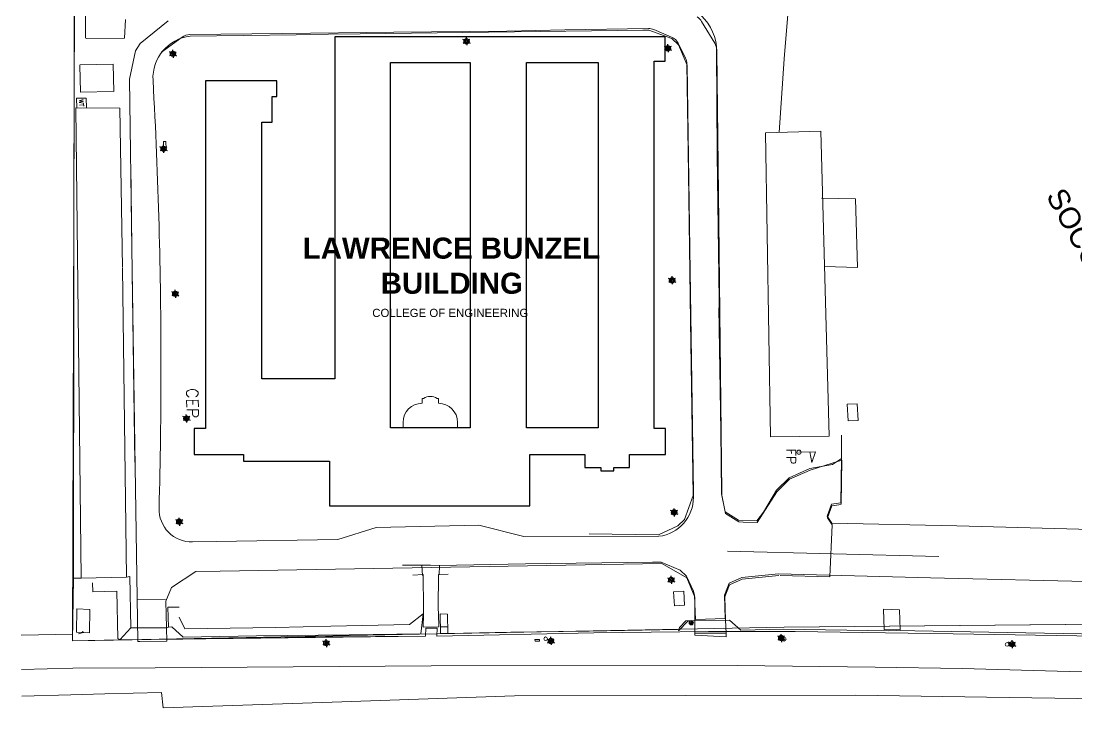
# Model space of a CAD drawing. Header units: millimetres. Extents: x -616979 to 2364082, y 43054 to 1637649.
# Drawn here: x 1066506 to 1260262, y 224332 to 350429 of the extents above; entities that cross this region are included whole.
import ezdxf

# ---------------------------------------------------------------- set-up
doc = ezdxf.new("R2010")
doc.units = ezdxf.units.MM
doc.styles.add('L60', font='simplex_.ttf', dxfattribs={"height": 1.524})
doc.styles.get("Standard").update_dxf_attribs({"font": 'arial.ttf'})
pattern_1 = [(274.122352842, (-1144092447.93, 498307268.87), (110.383895001, -53.5464532), [15.335759567, -107.350316972]), (4.122352842, (-1144092447.38, 498307261.22), (101.564413631, 68.8222116007), [7.667879784, -204.830683992]), (4.122352842, (-1144092447.24, 498307259.305), (101.564413631, 68.8222116007), [6.134303827, -206.364259949]), (4.122352842, (-1144092447.515, 498307263.13), (101.564413631, 68.8222116007), [6.134303827, -206.364259949]), (334.122352842, (-1144092447.1, 498307257.39), (101.564536254, 68.822030639), [4.907443062, -117.778633478]), (34.122352842, (-1144092447.65, 498307265.04), (-8.8193587465, 122.368483839), [4.907443062, -117.778633478])]
pattern_2 = [(274.122352842, (-1144155014.38, 498319079.37), (110.383895001, -53.5464532), [15.335759567, -107.350316972]), (4.122352842, (-1144155013.83, 498319071.726), (101.564413631, 68.8222116007), [7.667879784, -204.830683992]), (4.122352842, (-1144155013.69, 498319069.814), (101.564413631, 68.8222116007), [6.134303827, -206.364259949]), (4.122352842, (-1144155013.97, 498319073.64), (101.564413631, 68.8222116007), [6.134303827, -206.364259949]), (334.122352842, (-1144155013.56, 498319067.9), (101.564536254, 68.822030639), [4.907443062, -117.778633478]), (34.122352842, (-1144155014.11, 498319075.55), (-8.8193587465, 122.368483839), [4.907443062, -117.778633478])]
pattern_3 = [(274.122352842, (-1144154474.47, 498331476.83), (110.383895001, -53.5464532), [15.335759567, -107.350316972]), (4.122352842, (-1144154473.92, 498331469.18), (101.564413631, 68.8222116007), [7.667879784, -204.830683992]), (4.122352842, (-1144154473.78, 498331467.27), (101.564413631, 68.8222116007), [6.134303827, -206.364259949]), (4.122352842, (-1144154474.055, 498331471.094), (101.564413631, 68.8222116007), [6.134303827, -206.364259949]), (334.122352842, (-1144154473.64, 498331465.36), (101.564536254, 68.822030639), [4.907443062, -117.778633478]), (34.122352842, (-1144154474.19, 498331473.01), (-8.8193587465, 122.368483839), [4.907443062, -117.778633478])]
pattern_4 = [(274.122352842, (-1144134825.41, 498308398.68), (110.383895001, -53.5464532), [15.335759567, -107.350316972]), (4.122352842, (-1144134824.856, 498308391.03), (101.564413631, 68.8222116007), [7.667879784, -204.830683992]), (4.122352842, (-1144134824.72, 498308389.115), (101.564413631, 68.8222116007), [6.134303827, -206.364259949]), (4.122352842, (-1144134824.994, 498308392.94), (101.564413631, 68.8222116007), [6.134303827, -206.364259949]), (334.122352842, (-1144134824.58, 498308387.2), (101.564536254, 68.822030639), [4.907443062, -117.778633478]), (34.122352842, (-1144134825.13, 498308394.85), (-8.8193587465, 122.368483839), [4.907443062, -117.778633478])]
pattern_5 = [(274.122352842, (-1144177102.71, 498307869.82), (110.383895001, -53.5464532), [15.335759567, -107.350316972]), (4.122352842, (-1144177102.16, 498307862.17), (101.564413631, 68.8222116007), [7.667879784, -204.830683992]), (4.122352842, (-1144177102.02, 498307860.26), (101.564413631, 68.8222116007), [6.134303827, -206.364259949]), (4.122352842, (-1144177102.3, 498307864.083), (101.564413631, 68.8222116007), [6.134303827, -206.364259949]), (334.122352842, (-1144177101.88, 498307858.35), (101.564536254, 68.822030639), [4.907443062, -117.778633478]), (34.122352842, (-1144177102.44, 498307866), (-8.8193587465, 122.368483839), [4.907443062, -117.778633478])]
pattern_6 = [(274.122352842, (-1144245296.73, 498329764), (110.383895001, -53.5464532), [15.335759567, -107.350316972]), (4.122352842, (-1144245296.175, 498329756.35), (101.564413631, 68.8222116007), [7.667879784, -204.830683992]), (4.122352842, (-1144245296.04, 498329754.44), (101.564413631, 68.8222116007), [6.134303827, -206.364259949]), (4.122352842, (-1144245296.313, 498329758.26), (101.564413631, 68.8222116007), [6.134303827, -206.364259949]), (334.122352842, (-1144245295.9, 498329752.53), (101.564536254, 68.822030639), [4.907443062, -117.778633478]), (34.122352842, (-1144245296.45, 498329760.17), (-8.8193587465, 122.368483839), [4.907443062, -117.778633478])]
pattern_7 = [(274.122352842, (-1144243979.83, 498348716.34), (110.383895001, -53.5464532), [15.335759567, -107.350316972]), (4.122352842, (-1144243979.28, 498348708.696), (101.564413631, 68.8222116007), [7.667879784, -204.830683992]), (4.122352842, (-1144243979.14, 498348706.784), (101.564413631, 68.8222116007), [6.134303827, -206.364259949]), (4.122352842, (-1144243979.416, 498348710.61), (101.564413631, 68.8222116007), [6.134303827, -206.364259949]), (334.122352842, (-1144243979, 498348704.87), (101.564536254, 68.822030639), [4.907443062, -117.778633478]), (34.122352842, (-1144243979.55, 498348712.52), (-8.8193587465, 122.368483839), [4.907443062, -117.778633478])]
pattern_8 = [(274.122352842, (-1144246026.27, 498371600.68), (110.383895001, -53.5464532), [15.335759567, -107.350316972]), (4.122352842, (-1144246025.72, 498371593.033), (101.564413631, 68.8222116007), [7.667879784, -204.830683992]), (4.122352842, (-1144246025.585, 498371591.12), (101.564413631, 68.8222116007), [6.134303827, -206.364259949]), (4.122352842, (-1144246025.86, 498371594.945), (101.564413631, 68.8222116007), [6.134303827, -206.364259949]), (334.122352842, (-1144246025.45, 498371589.21), (101.564536254, 68.822030639), [4.907443062, -117.778633478]), (34.122352842, (-1144246026, 498371596.86), (-8.8193587465, 122.368483839), [4.907443062, -117.778633478])]
pattern_9 = [(274.122352842, (-1144248190.47, 498398228.65), (110.383895001, -53.5464532), [15.335759567, -107.350316972]), (4.122352842, (-1144248189.92, 498398221), (101.564413631, 68.8222116007), [7.667879784, -204.830683992]), (4.122352842, (-1144248189.784, 498398219.09), (101.564413631, 68.8222116007), [6.134303827, -206.364259949]), (4.122352842, (-1144248190.06, 498398222.91), (101.564413631, 68.8222116007), [6.134303827, -206.364259949]), (334.122352842, (-1144248189.65, 498398217.18), (101.564536254, 68.822030639), [4.907443062, -117.778633478]), (34.122352842, (-1144248190.2, 498398224.82), (-8.8193587465, 122.368483839), [4.907443062, -117.778633478])]
pattern_10 = [(274.122352842, (-1144246467.22, 498415668.37), (110.383895001, -53.5464532), [15.335759567, -107.350316972]), (4.122352842, (-1144246466.664, 498415660.72), (101.564413631, 68.8222116007), [7.667879784, -204.830683992]), (4.122352842, (-1144246466.526, 498415658.81), (101.564413631, 68.8222116007), [6.134303827, -206.364259949]), (4.122352842, (-1144246466.8, 498415662.63), (101.564413631, 68.8222116007), [6.134303827, -206.364259949]), (334.122352842, (-1144246466.39, 498415656.9), (101.564536254, 68.822030639), [4.907443062, -117.778633478]), (34.122352842, (-1144246466.94, 498415664.54), (-8.8193587465, 122.368483839), [4.907443062, -117.778633478])]
pattern_11 = [(274.122352842, (-1144192582.97, 498417971.32), (110.383895001, -53.5464532), [15.335759567, -107.350316972]), (4.122352842, (-1144192582.42, 498417963.67), (101.564413631, 68.8222116007), [7.667879784, -204.830683992]), (4.122352842, (-1144192582.28, 498417961.756), (101.564413631, 68.8222116007), [6.134303827, -206.364259949]), (4.122352842, (-1144192582.557, 498417965.58), (101.564413631, 68.8222116007), [6.134303827, -206.364259949]), (334.122352842, (-1144192582.14, 498417959.84), (101.564536254, 68.822030639), [4.907443062, -117.778633478]), (34.122352842, (-1144192582.69, 498417967.49), (-8.8193587465, 122.368483839), [4.907443062, -117.778633478])]
pattern_12 = [(274.122352842, (-1144155617.94, 498416683.86), (110.383895001, -53.5464532), [15.335759567, -107.350316972]), (4.122352842, (-1144155617.39, 498416676.215), (101.564413631, 68.8222116007), [7.667879784, -204.830683992]), (4.122352842, (-1144155617.253, 498416674.3), (101.564413631, 68.8222116007), [6.134303827, -206.364259949]), (4.122352842, (-1144155617.53, 498416678.13), (101.564413631, 68.8222116007), [6.134303827, -206.364259949]), (334.122352842, (-1144155617.12, 498416672.39), (101.564536254, 68.822030639), [4.907443062, -117.778633478]), (34.122352842, (-1144155617.67, 498416680.04), (-8.8193587465, 122.368483839), [4.907443062, -117.778633478])]
pattern_13 = [(274.122352842, (-1144154843.17, 498374085.3), (110.383895001, -53.5464532), [15.335759567, -107.350316972]), (4.122352842, (-1144154842.62, 498374077.647), (101.564413631, 68.8222116007), [7.667879784, -204.830683992]), (4.122352842, (-1144154842.48, 498374075.735), (101.564413631, 68.8222116007), [6.134303827, -206.364259949]), (4.122352842, (-1144154842.755, 498374079.56), (101.564413631, 68.8222116007), [6.134303827, -206.364259949]), (334.122352842, (-1144154842.34, 498374073.82), (101.564536254, 68.822030639), [4.907443062, -117.778633478]), (34.122352842, (-1144154842.89, 498374081.47), (-8.8193587465, 122.368483839), [4.907443062, -117.778633478])]
pattern_14 = [(274.122352842, (-1144218323.6, 498307465.53), (110.383895001, -53.5464532), [15.335759567, -107.350316972]), (4.122352842, (-1144218323.05, 498307457.88), (101.564413631, 68.8222116007), [7.667879784, -204.830683992]), (4.122352842, (-1144218322.91, 498307455.97), (101.564413631, 68.8222116007), [6.134303827, -206.364259949]), (4.122352842, (-1144218323.19, 498307459.794), (101.564413631, 68.8222116007), [6.134303827, -206.364259949]), (334.122352842, (-1144218322.77, 498307454.06), (101.564536254, 68.822030639), [4.907443062, -117.778633478]), (34.122352842, (-1144218323.33, 498307461.71), (-8.8193587465, 122.368483839), [4.907443062, -117.778633478])]

# ---------------------------------------------------------------- blocks, each defined once
blk = doc.blocks.new('lumin')
at = {"lineweight": 30}
for p, q in [((-0.00082, 0.00048), (-0.00132, 0.00076)), ((0, 0.00095), (0, 0.00152)), ((0.00082, 0.00048), (0.00132, 0.00076)), ((-0.00082, -0.00048), (-0.00132, -0.00076)), ((0, -0.00095), (0, -0.00152)), ((0.00083, -0.00048), (0.00132, -0.00076))]:
    blk.add_line(p, q, dxfattribs=at)
blk.add_circle((0, 0), 0.000953, dxfattribs=at)

msp = doc.modelspace()

# ---------------------------------------------------------------- hatches: boundary and pattern name
at = {"lineweight": 5}
h = msp.add_hatch(dxfattribs=at)
h.set_pattern_fill('SWAMP', color=256, scale=4.83016, angle=-85.87764716, style=0)
h.set_pattern_definition(pattern_11)
h.paths.add_polyline_path([(1148247.203, 346728.755), (1147899.338, 347029.848, 0.4142135623), (1147946.11, 346380.89)])
h = msp.add_hatch(dxfattribs=at)
h.set_pattern_fill('SWAMP', color=256, scale=4.83016, angle=-85.87764716, style=0)
h.set_pattern_definition(pattern_11)
h.paths.add_polyline_path([(1148247.203, 346728.755), (1148548.296, 347076.62, 0.1989123674), (1148214.13, 347187.638, 0.1989123674), (1147899.338, 347029.848)])
h = msp.add_hatch(dxfattribs=at)
h.set_pattern_fill('SWAMP', color=256, scale=4.83016, angle=-85.87764716, style=0)
h.set_pattern_definition(pattern_11)
h.paths.add_polyline_path([(1148595.068, 346427.663, 0.4142135623), (1148548.296, 347076.62), (1148247.203, 346728.755)])
h = msp.add_hatch(dxfattribs=at)
h.set_pattern_fill('SWAMP', color=256, scale=4.83016, angle=-85.87764716, style=0)
h.set_pattern_definition(pattern_10)
h.paths.add_polyline_path([(1094362.958, 344425.808), (1094664.051, 344773.673, 0.1989123674), (1094329.885, 344884.69, 0.1989123674), (1094015.093, 344726.901)])
h = msp.add_hatch(dxfattribs=at)
h.set_pattern_fill('SWAMP', color=256, scale=4.83016, angle=-85.87764716, style=0)
h.set_pattern_definition(pattern_11)
h.paths.add_polyline_path([(1148280.276, 346269.873, 0.1989123674), (1148595.068, 346427.663), (1148247.203, 346728.755), (1147946.11, 346380.89, 0.1989123674)])
h = msp.add_hatch(dxfattribs=at)
h.set_pattern_fill('SWAMP', color=256, scale=4.83016, angle=-85.87764716, style=0)
h.set_pattern_definition(pattern_12)
h.paths.add_polyline_path([(1185212.231, 345441.303), (1184864.366, 345742.395, 0.4142135623), (1184911.138, 345093.437)])
h = msp.add_hatch(dxfattribs=at)
h.set_pattern_fill('SWAMP', color=256, scale=4.83016, angle=-85.87764716, style=0)
h.set_pattern_definition(pattern_12)
h.paths.add_polyline_path([(1185212.231, 345441.303), (1185513.324, 345789.168, 0.1989123674), (1185179.158, 345900.185, 0.1989123674), (1184864.366, 345742.395)])
h = msp.add_hatch(dxfattribs=at)
h.set_pattern_fill('SWAMP', color=256, scale=4.83016, angle=-85.87764716, style=0)
h.set_pattern_definition(pattern_12)
h.paths.add_polyline_path([(1185245.304, 344982.42, 0.1989123674), (1185560.096, 345140.21), (1185212.231, 345441.303), (1184911.138, 345093.437, 0.1989123674)])
h = msp.add_hatch(dxfattribs=at)
h.set_pattern_fill('SWAMP', color=256, scale=4.83016, angle=-85.87764716, style=0)
h.set_pattern_definition(pattern_12)
h.paths.add_polyline_path([(1185560.096, 345140.21, 0.4142135623), (1185513.324, 345789.168), (1185212.231, 345441.303)])
h = msp.add_hatch(dxfattribs=at)
h.set_pattern_fill('SWAMP', color=256, scale=4.83016, angle=-85.87764716, style=0)
h.set_pattern_definition(pattern_10)
h.paths.add_polyline_path([(1094362.958, 344425.808), (1094015.093, 344726.901, 0.4142135623), (1094061.865, 344077.943)])
h = msp.add_hatch(dxfattribs=at)
h.set_pattern_fill('SWAMP', color=256, scale=4.83016, angle=-85.87764716, style=0)
h.set_pattern_definition(pattern_10)
h.paths.add_polyline_path([(1094396.031, 343966.925, 0.1989123674), (1094710.823, 344124.715), (1094362.958, 344425.808), (1094061.865, 344077.943, 0.1989123674)])
h = msp.add_hatch(dxfattribs=at)
h.set_pattern_fill('SWAMP', color=256, scale=4.83016, angle=-85.87764716, style=0)
h.set_pattern_definition(pattern_10)
h.paths.add_polyline_path([(1094710.823, 344124.715, 0.4142135623), (1094664.051, 344773.673), (1094362.958, 344425.808)])
h = msp.add_hatch(dxfattribs=at)
h.set_pattern_fill('SWAMP', color=256, scale=4.83016, angle=-85.87764716, style=0)
h.set_pattern_definition(pattern_9)
h.paths.add_polyline_path([(1092639.7, 326986.088), (1092291.835, 327287.181, 0.4142135623), (1092338.608, 326638.223)])
h = msp.add_hatch(dxfattribs=at)
h.set_pattern_fill('SWAMP', color=256, scale=4.83016, angle=-85.87764716, style=0)
h.set_pattern_definition(pattern_9)
h.paths.add_polyline_path([(1092639.7, 326986.088), (1092940.793, 327333.953, 0.1989123674), (1092606.627, 327444.97, 0.1989123674), (1092291.835, 327287.181)])
h = msp.add_hatch(dxfattribs=at)
h.set_pattern_fill('SWAMP', color=256, scale=4.83016, angle=-85.87764716, style=0)
h.set_pattern_definition(pattern_9)
h.paths.add_polyline_path([(1092672.773, 326527.206, 0.1989123674), (1092987.565, 326684.995), (1092639.7, 326986.088), (1092338.608, 326638.223, 0.1989123674)])
h = msp.add_hatch(dxfattribs=at)
h.set_pattern_fill('SWAMP', color=256, scale=4.83016, angle=-85.87764716, style=0)
h.set_pattern_definition(pattern_9)
h.paths.add_polyline_path([(1092987.565, 326684.995, 0.4142135623), (1092940.793, 327333.953), (1092639.7, 326986.088)])
h = msp.add_hatch(dxfattribs=at)
h.set_pattern_fill('SWAMP', color=256, scale=4.83016, angle=-85.87764716, style=0)
h.set_pattern_definition(pattern_13)
h.paths.add_polyline_path([(1185987.004, 302842.734), (1185639.139, 303143.827, 0.4142135623), (1185685.912, 302494.869)])
h = msp.add_hatch(dxfattribs=at)
h.set_pattern_fill('SWAMP', color=256, scale=4.83016, angle=-85.87764716, style=0)
h.set_pattern_definition(pattern_13)
h.paths.add_polyline_path([(1185987.004, 302842.734), (1186288.097, 303190.599, 0.1989123674), (1185953.931, 303301.617, 0.1989123674), (1185639.139, 303143.827)])
h = msp.add_hatch(dxfattribs=at)
h.set_pattern_fill('SWAMP', color=256, scale=4.83016, angle=-85.87764716, style=0)
h.set_pattern_definition(pattern_13)
h.paths.add_polyline_path([(1186020.077, 302383.852, 0.1989123674), (1186334.87, 302541.642), (1185987.004, 302842.734), (1185685.912, 302494.869, 0.1989123674)])
h = msp.add_hatch(dxfattribs=at)
h.set_pattern_fill('SWAMP', color=256, scale=4.83016, angle=-85.87764716, style=0)
h.set_pattern_definition(pattern_13)
h.paths.add_polyline_path([(1186334.87, 302541.642, 0.4142135623), (1186288.097, 303190.599), (1185987.004, 302842.734)])
h = msp.add_hatch(dxfattribs=at)
h.set_pattern_fill('SWAMP', color=256, scale=4.83016, angle=-85.87764716, style=0)
h.set_pattern_definition(pattern_8)
h.paths.add_polyline_path([(1094803.899, 300358.121), (1094456.034, 300659.214, 0.4142135623), (1094502.806, 300010.256)])
h = msp.add_hatch(dxfattribs=at)
h.set_pattern_fill('SWAMP', color=256, scale=4.83016, angle=-85.87764716, style=0)
h.set_pattern_definition(pattern_8)
h.paths.add_polyline_path([(1094803.899, 300358.121), (1095104.992, 300705.986, 0.1989123674), (1094770.826, 300817.003, 0.1989123674), (1094456.034, 300659.214)])
h = msp.add_hatch(dxfattribs=at)
h.set_pattern_fill('SWAMP', color=256, scale=4.83016, angle=-85.87764716, style=0)
h.set_pattern_definition(pattern_8)
h.paths.add_polyline_path([(1094836.972, 299899.238, 0.1989123674), (1095151.764, 300057.028), (1094803.899, 300358.121), (1094502.806, 300010.256, 0.1989123674)])
h = msp.add_hatch(dxfattribs=at)
h.set_pattern_fill('SWAMP', color=256, scale=4.83016, angle=-85.87764716, style=0)
h.set_pattern_definition(pattern_8)
h.paths.add_polyline_path([(1095151.764, 300057.028, 0.4142135623), (1095104.992, 300705.986), (1094803.899, 300358.121)])
h = msp.add_hatch(dxfattribs=at)
h.set_pattern_fill('SWAMP', color=256, scale=4.83016, angle=-85.87764716, style=0)
h.set_pattern_definition(pattern_7)
h.paths.add_polyline_path([(1096850.343, 277473.783), (1096502.478, 277774.876, 0.4142135623), (1096549.251, 277125.918)])
h = msp.add_hatch(dxfattribs=at)
h.set_pattern_fill('SWAMP', color=256, scale=4.83016, angle=-85.87764716, style=0)
h.set_pattern_definition(pattern_7)
h.paths.add_polyline_path([(1096850.343, 277473.783), (1097151.436, 277821.648, 0.1989123674), (1096817.27, 277932.666, 0.1989123674), (1096502.478, 277774.876)])
h = msp.add_hatch(dxfattribs=at)
h.set_pattern_fill('SWAMP', color=256, scale=4.83016, angle=-85.87764716, style=0)
h.set_pattern_definition(pattern_7)
h.paths.add_polyline_path([(1096883.417, 277014.901, 0.1989123674), (1097198.209, 277172.691), (1096850.343, 277473.783), (1096549.251, 277125.918, 0.1989123674)])
h = msp.add_hatch(dxfattribs=at)
h.set_pattern_fill('SWAMP', color=256, scale=4.83016, angle=-85.87764716, style=0)
h.set_pattern_definition(pattern_7)
h.paths.add_polyline_path([(1097198.209, 277172.691, 0.4142135623), (1097151.436, 277821.648), (1096850.343, 277473.783)])
h = msp.add_hatch(dxfattribs=at)
h.set_pattern_fill('SWAMP', color=256, scale=4.83016, angle=-85.87764716, style=0)
h.set_pattern_definition(pattern_3)
h.paths.add_polyline_path([(1186355.705, 260234.27), (1186007.84, 260535.363, 0.4142135623), (1186054.612, 259886.405)])
h = msp.add_hatch(dxfattribs=at)
h.set_pattern_fill('SWAMP', color=256, scale=4.83016, angle=-85.87764716, style=0)
h.set_pattern_definition(pattern_3)
h.paths.add_polyline_path([(1186355.705, 260234.27), (1186656.798, 260582.135, 0.1989123674), (1186322.632, 260693.152, 0.1989123674), (1186007.84, 260535.363)])
h = msp.add_hatch(dxfattribs=at)
h.set_pattern_fill('SWAMP', color=256, scale=4.83016, angle=-85.87764716, style=0)
h.set_pattern_definition(pattern_3)
h.paths.add_polyline_path([(1186388.778, 259775.387, 0.1989123674), (1186703.57, 259933.177), (1186355.705, 260234.27), (1186054.612, 259886.405, 0.1989123674)])
h = msp.add_hatch(dxfattribs=at)
h.set_pattern_fill('SWAMP', color=256, scale=4.83016, angle=-85.87764716, style=0)
h.set_pattern_definition(pattern_3)
h.paths.add_polyline_path([(1186703.57, 259933.177, 0.4142135623), (1186656.798, 260582.135), (1186355.705, 260234.27)])
h = msp.add_hatch(dxfattribs=at)
h.set_pattern_fill('SWAMP', color=256, scale=4.83016, angle=-85.87764716, style=0)
h.set_pattern_definition(pattern_6)
h.paths.add_polyline_path([(1095533.447, 258521.438), (1095185.582, 258822.531, 0.4142135623), (1095232.354, 258173.573)])
h = msp.add_hatch(dxfattribs=at)
h.set_pattern_fill('SWAMP', color=256, scale=4.83016, angle=-85.87764716, style=0)
h.set_pattern_definition(pattern_6)
h.paths.add_polyline_path([(1095533.447, 258521.438), (1095834.539, 258869.303, 0.1989123674), (1095500.374, 258980.32, 0.1989123674), (1095185.582, 258822.531)])
h = msp.add_hatch(dxfattribs=at)
h.set_pattern_fill('SWAMP', color=256, scale=4.83016, angle=-85.87764716, style=0)
h.set_pattern_definition(pattern_6)
h.paths.add_polyline_path([(1095566.52, 258062.555, 0.1989123674), (1095881.312, 258220.345), (1095533.447, 258521.438), (1095232.354, 258173.573, 0.1989123674)])
h = msp.add_hatch(dxfattribs=at)
h.set_pattern_fill('SWAMP', color=256, scale=4.83016, angle=-85.87764716, style=0)
h.set_pattern_definition(pattern_6)
h.paths.add_polyline_path([(1095881.312, 258220.345, 0.4142135623), (1095834.539, 258869.303), (1095533.447, 258521.438)])
h = msp.add_hatch(dxfattribs=at)
h.set_pattern_fill('SWAMP', color=256, scale=4.83016, angle=-85.87764716, style=0)
h.set_pattern_definition(pattern_2)
h.paths.add_polyline_path([(1185815.791, 247836.813), (1185467.926, 248137.906, 0.4142135623), (1185514.699, 247488.948)])
h = msp.add_hatch(dxfattribs=at)
h.set_pattern_fill('SWAMP', color=256, scale=4.83016, angle=-85.87764716, style=0)
h.set_pattern_definition(pattern_2)
h.paths.add_polyline_path([(1185815.791, 247836.813), (1186116.884, 248184.678, 0.1989123674), (1185782.718, 248295.696, 0.1989123674), (1185467.926, 248137.906)])
h = msp.add_hatch(dxfattribs=at)
h.set_pattern_fill('SWAMP', color=256, scale=4.83016, angle=-85.87764716, style=0)
h.set_pattern_definition(pattern_2)
h.paths.add_polyline_path([(1186163.657, 247535.72, 0.4142135623), (1186116.884, 248184.678), (1185815.791, 247836.813)])
h = msp.add_hatch(dxfattribs=at)
h.set_pattern_fill('SWAMP', color=256, scale=4.83016, angle=-85.87764716, style=0)
h.set_pattern_definition(pattern_2)
h.paths.add_polyline_path([(1185848.865, 247377.931, 0.1989123674), (1186163.657, 247535.72), (1185815.791, 247836.813), (1185514.699, 247488.948, 0.1989123674)])
h = msp.add_hatch(color=256, dxfattribs=at)
h.paths.add_polyline_path([(1189492.067, 239966.056), (1189247.728, 240102.165, 0.4724473493), (1189405.792, 239700.004)])
h.paths.add_polyline_path([(1189736.406, 239829.948, 0.4409666895), (1189605.544, 240221.693), (1189573.138, 240216.061), (1189492.067, 239966.056)])
h = msp.add_hatch(dxfattribs=at)
h.set_pattern_fill('SWAMP', color=256, scale=4.83016, angle=-85.87764716, style=0)
h.set_pattern_definition(pattern_14)
h.paths.add_polyline_path([(1122506.572, 236222.97), (1122158.707, 236524.062, 0.4142135623), (1122205.479, 235875.105)])
h = msp.add_hatch(dxfattribs=at)
h.set_pattern_fill('SWAMP', color=256, scale=4.83016, angle=-85.87764716, style=0)
h.set_pattern_definition(pattern_14)
h.paths.add_polyline_path([(1122506.572, 236222.97), (1122807.665, 236570.835, 0.1989123674), (1122473.499, 236681.852, 0.1989123674), (1122158.707, 236524.062)])
h = msp.add_hatch(dxfattribs=at)
h.set_pattern_fill('SWAMP', color=256, scale=4.83016, angle=-85.87764716, style=0)
h.set_pattern_definition(pattern_14)
h.paths.add_polyline_path([(1122854.437, 235921.877, 0.4142135623), (1122807.665, 236570.835), (1122506.572, 236222.97)])
h = msp.add_hatch(dxfattribs=at)
h.set_pattern_fill('SWAMP', color=256, scale=4.83016, angle=-85.87764716, style=0)
h.set_pattern_definition(pattern_5)
h.paths.add_polyline_path([(1163727.462, 236627.259), (1163379.597, 236928.352, 0.4142135623), (1163426.37, 236279.394)])
h = msp.add_hatch(dxfattribs=at)
h.set_pattern_fill('SWAMP', color=256, scale=4.83016, angle=-85.87764716, style=0)
h.set_pattern_definition(pattern_5)
h.paths.add_polyline_path([(1163727.462, 236627.259), (1164028.555, 236975.124, 0.1989123674), (1163694.389, 237086.142, 0.1989123674), (1163379.597, 236928.352)])
h = msp.add_hatch(dxfattribs=at)
h.set_pattern_fill('SWAMP', color=256, scale=4.83016, angle=-85.87764716, style=0)
h.set_pattern_definition(pattern_5)
h.paths.add_polyline_path([(1163760.536, 236168.377, 0.1989123674), (1164075.328, 236326.166), (1163727.462, 236627.259), (1163426.37, 236279.394, 0.1989123674)])
h = msp.add_hatch(dxfattribs=at)
h.set_pattern_fill('SWAMP', color=256, scale=4.83016, angle=-85.87764716, style=0)
h.set_pattern_definition(pattern_5)
h.paths.add_polyline_path([(1164075.328, 236326.166, 0.4142135623), (1164028.555, 236975.124), (1163727.462, 236627.259)])
h = msp.add_hatch(dxfattribs=at)
h.set_pattern_fill('SWAMP', color=256, scale=4.83016, angle=-85.87764716, style=0)
h.set_pattern_definition(pattern_4)
h.paths.add_polyline_path([(1206004.766, 237156.115), (1205656.901, 237457.208, 0.4142135623), (1205703.673, 236808.25)])
h = msp.add_hatch(dxfattribs=at)
h.set_pattern_fill('SWAMP', color=256, scale=4.83016, angle=-85.87764716, style=0)
h.set_pattern_definition(pattern_4)
h.paths.add_polyline_path([(1206004.766, 237156.115), (1206305.859, 237503.98, 0.1989123674), (1205971.693, 237614.998, 0.1989123674), (1205656.901, 237457.208)])
h = msp.add_hatch(dxfattribs=at)
h.set_pattern_fill('SWAMP', color=256, scale=4.83016, angle=-85.87764716, style=0)
h.set_pattern_definition(pattern_4)
h.paths.add_polyline_path([(1206037.839, 236697.233, 0.1989123674), (1206352.631, 236855.022), (1206004.766, 237156.115), (1205703.673, 236808.25, 0.1989123674)])
h = msp.add_hatch(dxfattribs=at)
h.set_pattern_fill('SWAMP', color=256, scale=4.83016, angle=-85.87764716, style=0)
h.set_pattern_definition(pattern_4)
h.paths.add_polyline_path([(1206352.631, 236855.022, 0.4142135623), (1206305.859, 237503.98), (1206004.766, 237156.115)])
h = msp.add_hatch(dxfattribs=at)
h.set_pattern_fill('SWAMP', color=256, scale=4.83016, angle=-85.87764716, style=0)
h.set_pattern_definition(pattern_1)
h.paths.add_polyline_path([(1248382.244, 236026.305), (1248683.337, 236374.17, 0.1989123674), (1248349.171, 236485.188, 0.1989123674), (1248034.379, 236327.398)])
h = msp.add_hatch(dxfattribs=at)
h.set_pattern_fill('SWAMP', color=256, scale=4.83016, angle=-85.87764716, style=0)
h.set_pattern_definition(pattern_14)
h.paths.add_polyline_path([(1122539.645, 235764.087, 0.1989123674), (1122854.437, 235921.877), (1122506.572, 236222.97), (1122205.479, 235875.105, 0.1989123674)])
h = msp.add_hatch(dxfattribs=at)
h.set_pattern_fill('SWAMP', color=256, scale=4.83016, angle=-85.87764716, style=0)
h.set_pattern_definition(pattern_1)
h.paths.add_polyline_path([(1248382.244, 236026.305), (1248034.379, 236327.398, 0.4142135623), (1248081.152, 235678.44)])
h = msp.add_hatch(dxfattribs=at)
h.set_pattern_fill('SWAMP', color=256, scale=4.83016, angle=-85.87764716, style=0)
h.set_pattern_definition(pattern_1)
h.paths.add_polyline_path([(1248415.318, 235567.423, 0.1989123674), (1248730.11, 235725.212), (1248382.244, 236026.305), (1248081.152, 235678.44, 0.1989123674)])
h = msp.add_hatch(dxfattribs=at)
h.set_pattern_fill('SWAMP', color=256, scale=4.83016, angle=-85.87764716, style=0)
h.set_pattern_definition(pattern_1)
h.paths.add_polyline_path([(1248730.11, 235725.212, 0.4142135623), (1248683.337, 236374.17), (1248382.244, 236026.305)])

# ---------------------------------------------------------------- linework, layer by layer
for p, q in [((1075946.927, 236654.259), (1076570.388, 429859.6)), ((1075946.927, 236654.259), (1076578.315, 429859.574)), ((1076143.963, 248165.004), (1076257.657, 359603.482)), ((1078339.3, 359413.551), (1078311.968, 347295.172)), ((1085672.684, 350722.583), (1085465.658, 347279.038)), ((1206522.975, 343519.553), (1207303.08, 352384.698)), ((1088363.583, 346339.635), (1093494.837, 350488.143)), ((1180616.258, 348778.898), (1128715.577, 348079.593)), ((1166285.404, 348823.025), (1155669.702, 348561.559)), ((1181615.737, 349084.567), (1166285.404, 348823.025)), ((1181687.965, 348793.338), (1180616.258, 348778.898)), ((1185933.847, 347211.175), (1181687.965, 348793.338)), ((1185861.619, 347502.404), (1182604.217, 348891.384)), ((1191387.943, 350370.584), (1193796.336, 346352.325)), ((1078425.029, 347229.14), (1085465.658, 347279.038)), ((1096069.012, 347492.47), (1092247.409, 344727.937)), ((1114528.673, 348124.284), (1097459.963, 347950.661)), ((1116987.928, 347921.576), (1097532.191, 347659.431)), ((1134886.125, 348409.891), (1114528.673, 348124.284)), ((1122945.942, 348001.854), (1116987.928, 347921.576)), ((1128715.577, 348079.593), (1122945.942, 348001.854)), ((1155669.702, 348561.559), (1134886.125, 348409.891)), ((1187146.207, 346070.625), (1185933.847, 347211.175)), ((1086377.382, 339774.594), (1087523.344, 344980.739)), ((1087523.344, 344980.739), (1088363.583, 346339.635)), ((1188433.037, 343646.689), (1187073.979, 346361.854)), ((1188760.423, 342311.139), (1187146.207, 346070.625)), ((1194139.893, 345122.02), (1194229.354, 325955.292)), ((1194212.121, 344830.791), (1194557.936, 313490.924)), ((1205605.848, 329970.861), (1206522.975, 343519.553)), ((1077262.673, 342420.446), (1083392.539, 342528.099)), ((1077264.324, 342360.192), (1077399.89, 337412.341)), ((1083392.539, 342528.099), (1083529.756, 337519.993)), ((1188995.291, 322381.882), (1188688.195, 342602.368)), ((1189241.972, 308644.563), (1188760.423, 342311.139)), ((1086847.065, 308681.04), (1086377.382, 339774.594)), ((1077399.89, 337412.341), (1083480.506, 337519.128)), ((1076664.768, 336310.432), (1076714.861, 334495.365)), ((1076664.768, 336310.432), (1078445.811, 336298.359)), ((1078445.811, 336298.359), (1078495.772, 334488.062)), ((1076527.245, 334496.134), (1077541.867, 248120.475)), ((1076527.245, 334496.134), (1084626.615, 334462.922)), ((1084626.615, 334462.922), (1085130.632, 305162.235)), ((1203117.203, 329898.581), (1213246.277, 330192.772)), ((1203117.203, 329898.581), (1204020.895, 274088.762)), ((1213246.277, 330192.772), (1214808.73, 274246.41)), ((1092632.673, 328321.887), (1093092.412, 328324.305)), ((1092639.7, 326986.088), (1092632.673, 328321.887)), ((1093099.439, 326988.507), (1093092.412, 328324.305)), ((1092639.7, 326986.088), (1093099.439, 326988.507)), ((1194229.354, 325955.292), (1194658.894, 294731.533)), ((1086906.919, 304302.349), (1086642.493, 323828.385)), ((1189375.348, 295338.64), (1188995.291, 322381.882)), ((1219652.394, 317772.926), (1213394.552, 317922.398)), ((1219652.394, 317772.926), (1220003.456, 305202.542)), ((1194557.936, 313490.924), (1195104.646, 263944.706)), ((1087936.93, 236530.794), (1086847.065, 308681.04)), ((1189882.487, 263864.121), (1189241.972, 308644.563)), ((1085108.67, 305063.798), (1085857.416, 248313.016)), ((1086906.919, 304302.349), (1087376.653, 269430.099)), ((1220003.456, 305202.542), (1213940.152, 305347.367)), ((1194573.649, 297795.654), (1194908.216, 275146.295)), ((1189821.903, 263341.277), (1189375.348, 295338.64)), ((1219921.525, 280174.312), (1218115.552, 280102.262)), ((1218316.421, 277046.474), (1218115.552, 280102.262)), ((1220122.394, 277118.524), (1219921.525, 280174.312)), ((1220122.394, 277118.524), (1218316.421, 277046.474)), ((1194908.216, 275146.295), (1195038.782, 263659.161)), ((1214808.73, 274246.41), (1204020.895, 274088.762)), ((1217035.189, 270096.884), (1217046.209, 274378.615)), ((1209259.738, 271279.851), (1212270.974, 271366.56)), ((1211649.176, 269371.711), (1211234.083, 271336.703)), ((1212270.974, 271366.56), (1211649.176, 269371.711)), ((1214178.859, 268875.046), (1217107.417, 269805.655)), ((1215417.757, 269021.458), (1217035.189, 270096.884)), ((1217035.189, 270096.884), (1216930.25, 262011.714)), ((1217107.417, 269805.655), (1217002.478, 261720.485)), ((1207437.45, 266596.386), (1211240.452, 268255.489)), ((1207509.678, 266305.156), (1211312.68, 267964.26)), ((1211240.452, 268255.489), (1215417.757, 269021.458)), ((1211312.68, 267964.26), (1214178.859, 268875.046)), ((1205115.338, 264278.87), (1207437.45, 266596.386)), ((1205187.566, 263987.641), (1207509.678, 266305.156)), ((1189894.131, 263050.048), (1189882.487, 263864.121)), ((1195038.782, 263659.161), (1195716.123, 260308.411)), ((1195104.646, 263944.706), (1195111.01, 263367.932)), ((1201573.629, 258361.473), (1205187.566, 263987.641)), ((1202779.166, 260275.085), (1205115.338, 264278.87)), ((1188241.019, 258936.715), (1189821.903, 263341.277)), ((1195111.01, 263367.932), (1195788.351, 260017.182)), ((1215237.297, 261715.361), (1214444.424, 259546.804)), ((1216930.25, 262011.714), (1215237.297, 261715.361)), ((1216548.335, 261640.987), (1215309.525, 261424.132)), ((1217002.478, 261720.485), (1216548.335, 261640.987)), ((1195716.123, 260308.411), (1198141.883, 258768.931)), ((1195788.351, 260017.182), (1198214.111, 258477.702)), ((1201501.401, 258652.703), (1202779.166, 260275.085)), ((1215309.525, 261424.132), (1214516.652, 259255.575)), ((1131652.221, 257457.682), (1150490.59, 257856.568)), ((1150490.59, 257856.568), (1158773.849, 255809.459)), ((1183484.12, 256133.785), (1187049.017, 257736.985)), ((1188241.019, 258936.715), (1187049.017, 257736.985)), ((1198141.883, 258768.931), (1201501.401, 258652.703)), ((1198214.111, 258477.702), (1199046.958, 258448.888)), ((1199046.958, 258448.888), (1201573.629, 258361.473)), ((1214444.424, 259546.804), (1215284.956, 258232.06)), ((1214516.652, 259255.575), (1215357.184, 257940.831)), ((1215357.184, 257940.831), (1214897.619, 248395.854)), ((1215284.956, 258232.06), (1238234.226, 257764.985)), ((1238234.226, 257764.985), (1262892.595, 257101.474)), ((1124605.065, 255254.831), (1131652.221, 257457.682)), ((1158773.849, 255809.459), (1183556.348, 255842.555)), ((1170764.792, 256301.826), (1183484.12, 256133.785)), ((1097933.606, 254805.031), (1102285.433, 254878.422)), ((1102285.433, 254878.422), (1124605.065, 255254.831)), ((1196166.733, 253115.595), (1234903.88, 252101.145)), ((1196166.733, 253115.595), (1234903.88, 252101.145)), ((1184063.38, 250823.331), (1103039.366, 249454.789)), ((1140070.394, 250534.13), (1136507.991, 250559.151)), ((1140303.618, 250532.492), (1140070.394, 250534.13)), ((1140180.27, 248615.583), (1140070.394, 250534.13)), ((1140303.618, 250532.492), (1141650.567, 250523.032)), ((1141650.567, 250523.032), (1143231.542, 250491.697)), ((1143231.542, 250491.697), (1159075.321, 250781.293)), ((1143231.542, 250491.697), (1159075.321, 250781.293)), ((1143288.744, 250492.742), (1143231.978, 248738.675)), ((1182386.826, 251066.729), (1159075.321, 250781.293)), ((1183991.152, 251114.56), (1187442.424, 249590.879)), ((1188705.354, 248232.908), (1184063.38, 250823.331)), ((1076143.963, 248165.004), (1075946.927, 236654.259)), ((1077541.867, 248120.475), (1076143.963, 248165.004)), ((1077541.867, 248120.475), (1085857.416, 248313.016)), ((1086448.556, 248442.789), (1085857.416, 248313.016)), ((1086448.556, 248442.789), (1086623.217, 239031.504)), ((1098591.157, 249379.656), (1094129.31, 246462.607)), ((1103039.366, 249454.789), (1098591.157, 249379.656)), ((1138419.609, 248721.135), (1140282.699, 248806.987)), ((1140282.699, 248806.987), (1140373.416, 242576.141)), ((1143040.406, 242661.82), (1143081.198, 248814.976)), ((1143081.198, 248814.976), (1144895.417, 248906.991)), ((1187442.424, 249590.879), (1188633.126, 248524.137)), ((1188633.126, 248524.137), (1189915.061, 245788.399)), ((1190164.719, 244647.959), (1188705.354, 248232.908)), ((1198745.36, 248245.677), (1196447.205, 247208.358)), ((1205514.742, 248927.274), (1198745.36, 248245.677)), ((1205586.97, 248636.045), (1198817.588, 247954.448)), ((1233421.779, 248207.343), (1205514.742, 248927.274)), ((1214897.619, 248395.854), (1205797.772, 248630.607)), ((1271279.941, 247294.193), (1233421.779, 248207.343)), ((1079634.731, 247302.776), (1079668.152, 245629.614)), ((1094129.31, 246462.607), (1093051.024, 243953.862)), ((1196447.205, 247208.358), (1195606.156, 245036.328)), ((1196519.433, 246917.129), (1195678.384, 244745.099)), ((1198817.588, 247954.448), (1196519.433, 246917.129)), ((1084096.41, 245735.694), (1079668.152, 245629.614)), ((1084096.41, 245735.694), (1084273.327, 237099.401)), ((1087725.892, 244292.655), (1092978.796, 244245.091)), ((1188104.921, 245774.162), (1186254.244, 245650.463)), ((1186254.244, 245650.463), (1186427.667, 243055.85)), ((1188104.921, 245774.162), (1188278.344, 243179.548)), ((1189915.061, 245788.399), (1190092.491, 244939.188)), ((1190253.919, 240548.795), (1190092.491, 244939.188)), ((1190159.407, 238048.463), (1190164.719, 244647.959)), ((1195606.156, 245036.328), (1195712.731, 240720.049)), ((1195678.384, 244745.099), (1195784.959, 240428.82)), ((1076725.734, 242511.932), (1076652.744, 238247.849)), ((1076725.734, 242511.932), (1079136.823, 242385.459)), ((1079136.823, 242385.459), (1079063.833, 238121.377)), ((1093051.024, 243953.862), (1093270.217, 236562.128)), ((1093456.657, 242855.781), (1095482.941, 242827.485)), ((1093576.712, 239174.305), (1093456.657, 242855.781)), ((1140373.416, 242576.141), (1140381.664, 241521.03)), ((1143079.643, 241579.886), (1143040.406, 242661.82)), ((1188278.344, 243179.548), (1186427.667, 243055.85)), ((1224790.381, 242482.542, 35743.188), (1224921.113, 238698.312, 35743.188)), ((1227735.639, 242305.914, 35743.188), (1224790.381, 242482.542, 35743.188)), ((1227735.639, 242305.914, 35743.188), (1227860.468, 238692.58, 35743.188)), ((1095537.109, 241000.852), (1096546.129, 238826.568)), ((1137777.089, 239628.683), (1140290.779, 241572.591)), ((1140290.779, 241572.591), (1139845.04, 237947.19)), ((1140381.664, 241521.03), (1140290.955, 239151.259)), ((1143174.088, 239194.404), (1143079.643, 241579.886)), ((1143472.249, 237973.81), (1143417.573, 241594.556)), ((1144737.006, 241563.742), (1143417.573, 241594.556)), ((1144790.915, 237993.722), (1144737.006, 241563.742)), ((1188944.676, 240304.334), (1187121.257, 238458.602)), ((1188516.449, 240296.986), (1187327.331, 239093.318)), ((1196528.634, 240434.461), (1188516.449, 240296.986)), ((1190253.919, 240548.795), (1195712.731, 240720.049)), ((1195784.959, 240428.82), (1195874.29, 238079.49)), ((1198586.343, 238626.32), (1196528.634, 240434.461)), ((1206558.43, 239150.098), (1361511.537, 240616.581)), ((1361511.537, 240616.581), (1206558.43, 239150.098)), ((1206558.43, 239150.098), (1075946.927, 236654.259)), ((1086631.463, 239051.469), (1084641.726, 236825.706)), ((1086631.463, 239051.469), (1087436.751, 239032.026)), ((1087436.751, 239032.026), (1093217.514, 239051.562)), ((1093217.514, 239051.562), (1093576.712, 239174.305)), ((1094176.186, 239188.454), (1093576.712, 239174.305)), ((1094176.186, 239188.454), (1096275.213, 237344.55)), ((1096546.129, 238826.568), (1113206.22, 239078.144)), ((1113206.22, 239078.144), (1123348.401, 239324.853)), ((1123348.401, 239324.853), (1137777.089, 239628.683)), ((1140290.955, 239151.259), (1143174.088, 239194.404)), ((1140758.399, 238981.557), (1140717.269, 237498.192)), ((1142852.13, 238958.121), (1140758.399, 238981.557)), ((1142852.13, 238958.121), (1142812.423, 237526.065)), ((1144772.482, 239214.39), (1143453.755, 239198.538)), ((1170773.49, 238442.615), (1156386.729, 238228.974)), ((1186948.501, 238748.291), (1170773.49, 238442.615)), ((1171611.33, 238105.9), (1192638.481, 238371.977)), ((1187327.331, 239093.318), (1187121.257, 238458.602)), ((1189247.728, 240102.165), (1189736.406, 239829.948)), ((1189578.342, 240232.108), (1189405.792, 239700.004)), ((1192638.481, 238371.977), (1208542.329, 238365.655)), ((1206391.914, 238772.42), (1198586.343, 238626.32)), ((1225762.744, 238502.65), (1206391.914, 238772.42)), ((1208542.329, 238365.655), (1237543.54, 237918.291)), ((1224921.113, 238698.312, 35743.188), (1227860.468, 238692.58, 35743.188)), ((1227096.586, 238540.671), (1225762.744, 238502.65)), ((1304107.949, 237156.383), (1227096.586, 238540.671)), ((1075967.906, 237879.837), (1066506.166, 237661.045)), ((1084641.726, 236825.706), (1075946.927, 236654.259)), ((1075946.927, 236654.259), (1080013.21, 236676.137)), ((1076652.744, 238247.849), (1079063.833, 238121.377)), ((1080013.21, 236676.137), (1090333.688, 236867.899)), ((1084641.726, 236825.706), (1084273.327, 237099.401)), ((1096176.343, 236969.379), (1084641.726, 236825.706)), ((1088270.143, 236494.921), (1087936.93, 236530.794)), ((1088270.143, 236494.921), (1093270.217, 236562.128)), ((1090333.688, 236867.899), (1140716.509, 237492.066)), ((1122394.332, 237377.127), (1096176.343, 236969.379)), ((1109694.274, 237546.557), (1096275.213, 237344.55)), ((1126687.522, 237744.662), (1109694.274, 237546.557)), ((1140717.269, 237498.192), (1122394.332, 237377.127)), ((1139845.04, 237947.19), (1126687.522, 237744.662)), ((1142812.423, 237526.065), (1171611.33, 238105.9)), ((1144790.915, 237993.722), (1143472.249, 237973.81)), ((1156386.729, 238228.974), (1144790.915, 237993.722)), ((1161618.453, 236862.672), (1160814.554, 236862.845)), ((1160825.058, 236582.726), (1160814.554, 236862.845)), ((1161628.957, 236582.553), (1160825.058, 236582.726)), ((1161628.957, 236582.553), (1161618.453, 236862.672)), ((1190159.12, 237691.285), (1190159.407, 238048.463)), ((1195900.513, 237389.836), (1190159.12, 237691.285)), ((1190159.407, 238048.463), (1192710.709, 238080.747)), ((1192710.709, 238080.747), (1195874.29, 238079.49)), ((1195874.29, 238079.49), (1195900.513, 237389.836)), ((1237543.54, 237918.291), (1264023.593, 237511.984)), ((1075980.439, 231620.277), (1066581.596, 231380.336)), ((1091121.62, 231713.954), (1075980.439, 231620.277)), ((1141740.862, 232069.208), (1091121.62, 231713.954)), ((1197931.841, 232119.001), (1141740.862, 232069.208)), ((1197931.841, 232119.001), (1223234.909, 231782.83)), ((1223234.909, 231782.83), (1239221.482, 231569.393)), ((1239221.482, 231569.393), (1258854.029, 231027.923)), ((1258854.029, 231027.923), (1288573.983, 230283.688)), ((1066640.353, 226487.964), (1075653.884, 226744.366)), ((1075653.884, 226744.366), (1081889.504, 226903.225)), ((1081889.504, 226903.225), (1092242.274, 227184.482)), ((1092242.274, 227184.482), (1092573.784, 224331.818)), ((1092573.784, 224331.818), (1123606.485, 225396.508)), ((1123606.485, 225396.508), (1157064.599, 226539.151)), ((1219692.238, 226646.068), (1157064.599, 226539.151)), ((1243658.686, 226310.417), (1219692.238, 226646.068)), ((1268393.269, 225933.274), (1243658.686, 226310.417))]:
    msp.add_line(p, q, dxfattribs=at)
at = {"color": 1}
for points in [[(1100344.221, 339452.185), (1100344.221, 275627.185), (1098244.221, 275627.185), (1098244.221, 270852.185), (1107319.221, 270852.185), (1107319.221, 269652.185), (1123119.221, 269652.185), (1123119.221, 261427.185), (1159869.221, 261427.185), (1159869.221, 270852.185), (1169981.721, 270852.185), (1169981.721, 268452.185), (1172881.721, 268452.185), (1172881.721, 267852.185), (1175281.721, 267852.185), (1175281.721, 268452.185), (1178181.721, 268452.185), (1178181.721, 270852.185), (1184794.221, 270852.185), (1184794.221, 275627.185), (1182694.221, 275627.185), (1182694.221, 343052.185), (1184719.221, 343052.185), (1184719.221, 347552.185), (1124094.221, 347552.185), (1124094.221, 284752.185), (1110694.221, 284752.185), (1110694.221, 331902.185), (1112594.221, 331902.185), (1112594.221, 334314.685), (1112594.221, 336577.185), (1113444.221, 336577.185), (1113444.221, 339452.185), (1100344.221, 339452.185)], [(1134269.221, 342852.185), (1148919.221, 342852.185), (1148919.221, 275752.185), (1134269.221, 275752.185), (1134269.221, 342852.185)], [(1159269.221, 342852.185), (1172419.221, 342852.185), (1172419.221, 275752.185), (1159269.221, 275752.185), (1159269.221, 342852.185)]]:
    msp.add_lwpolyline(points, dxfattribs=at)
at = {"color": 7}
for points in [[(1100344.221, 339452.185), (1100344.221, 275627.185), (1098244.221, 275627.185), (1098244.221, 270852.185), (1107319.221, 270852.185), (1107319.221, 269652.185), (1123119.221, 269652.185), (1123119.221, 261427.185), (1159869.221, 261427.185), (1159869.221, 270852.185), (1169981.721, 270852.185), (1169981.721, 268452.185), (1172881.721, 268452.185), (1172881.721, 267852.185), (1175281.721, 267852.185), (1175281.721, 268452.185), (1178181.721, 268452.185), (1178181.721, 270852.185), (1184794.221, 270852.185), (1184794.221, 275627.185), (1182694.221, 275627.185), (1182694.221, 343052.185), (1184719.221, 343052.185), (1184719.221, 347552.185), (1124094.221, 347552.185), (1124094.221, 284752.185), (1110694.221, 284752.185), (1110694.221, 331902.185), (1112594.221, 331902.185), (1112594.221, 334314.685), (1112594.221, 336577.185), (1113444.221, 336577.185), (1113444.221, 339452.185), (1100344.221, 339452.185)], [(1134269.221, 342852.185), (1148919.221, 342852.185), (1148919.221, 275752.185), (1134269.221, 275752.185), (1134269.221, 342852.185)], [(1159269.221, 342852.185), (1172419.221, 342852.185), (1172419.221, 275752.185), (1159269.221, 275752.185), (1159269.221, 342852.185)]]:
    msp.add_lwpolyline(points, dxfattribs=at)
at = {"lineweight": 5}
for points in [[(1366699.804, 303007.615), (1364260.471, 273239.86), (1363062.208, 258530.496), (1363641.36, 256195.838), (1361520.75, 240630.623), (1206560.653, 239146.08), (1075946.927, 236654.259)], [(1182386.826, 251066.729), (1183991.152, 251114.56)]]:
    msp.add_lwpolyline(points, dxfattribs=at)
at = {"color": 1, "lineweight": 0}
msp.add_lwpolyline([(1136594.938, 275752.185), (1136594.938, 276752.185, -0.4133793536), (1140084.966, 280252.171, 0.4133793536), (1140094.938, 280262.171), (1140094.938, 281092.185, -0.4142135624), (1140154.938, 281152.185), (1140302.807, 281152.185, 0.1330465983), (1140333.091, 281160.389, -0.2708882981), (1142856.784, 281160.389, 0.1330465983), (1142887.069, 281152.185), (1143034.938, 281152.185, -0.4142135624), (1143094.938, 281092.185), (1143094.938, 280262.171, 0.4133793536), (1143104.909, 280252.171, -0.4133793536), (1146594.938, 276752.185), (1146594.938, 275752.185)], format="xyb", dxfattribs=at)
at = {"color": 7, "lineweight": 0}
msp.add_lwpolyline([(1136594.938, 275752.185), (1136594.938, 276752.185, -0.4133793536), (1140084.966, 280252.171, 0.4133793536), (1140094.938, 280262.171), (1140094.938, 281092.185, -0.4142135624), (1140154.938, 281152.185), (1140302.807, 281152.185, 0.1330465983), (1140333.091, 281160.389, -0.2708882981), (1142856.784, 281160.389, 0.1330465983), (1142887.069, 281152.185), (1143034.938, 281152.185, -0.4142135624), (1143094.938, 281092.185), (1143094.938, 280262.171, 0.4133793536), (1143104.909, 280252.171, -0.4133793536), (1146594.938, 276752.185), (1146594.938, 275752.185)], format="xyb", dxfattribs=at)
at = {"lineweight": 5}
for centre, radius in [((1148247.203, 346728.755, 35743.188), 483.016), ((1148247.203, 346728.755, 35743.188), 193.206), ((1094362.958, 344425.808, 35743.188), 483.016), ((1185212.231, 345441.303, 35743.188), 483.016), ((1185212.231, 345441.303, 35743.188), 193.206), ((1094362.958, 344425.808, 35743.188), 193.206), ((1092639.7, 326986.088), 483.016), ((1092639.7, 326986.088), 193.206), ((1185987.004, 302842.734, 35743.188), 483.016), ((1185987.004, 302842.734, 35743.188), 193.206), ((1094803.899, 300358.121, 35743.188), 483.016), ((1094803.899, 300358.121, 35743.188), 193.206), ((1096850.343, 277473.783, 35743.188), 483.016), ((1096850.343, 277473.783, 35743.188), 193.206), ((1209259.738, 271279.851), 386.413), ((1186355.705, 260234.27, 35743.188), 483.016), ((1186355.705, 260234.27, 35743.188), 193.206), ((1095533.447, 258521.438, 35743.188), 483.016), ((1095533.447, 258521.438, 35743.188), 193.206), ((1185815.791, 247836.813, 35743.188), 483.016), ((1185815.791, 247836.813, 35743.188), 193.206), ((1189492.067, 239966.056), 400.445), ((1189492.067, 239966.056), 279.691), ((1122506.572, 236222.97, 35743.188), 483.016), ((1122506.572, 236222.97, 35743.188), 193.206), ((1162769.137, 237023.089), 338.111), ((1163727.462, 236627.259, 35743.188), 483.016), ((1163727.462, 236627.259, 35743.188), 193.206), ((1206004.766, 237156.115), 483.016), ((1206004.766, 237156.115), 193.206), ((1206572.035, 236945.18), 338.111), ((1248382.244, 236026.305), 483.016), ((1247455.17, 235988.544), 338.111), ((1248382.244, 236026.305), 193.206)]:
    msp.add_circle(centre, radius, dxfattribs=at)
for centre, radius, start, end in [((1184853.121, 344660.328), 9360.552, 1.04345766, 90.8029045), ((1189316.446, 349129.007), 2415.08, 30.93687608, 59.12355127), ((1181656.934, 346669.838), 2415.08, 66.90624128, 90.97739538), ((1098431.62, 339981.441), 7730.493, 96.68138994, 183.1668789), ((1097484.528, 345535.705), 2415.08, 90.58279367, 125.88183293), ((1184914.335, 345280.858), 2415.08, 26.58996229, 66.90624128), ((1191724.839, 345110.748), 2415.08, 0.26742938, 30.93687608), ((1186273.393, 342565.693), 2415.08, 0.87010496, 26.58996229), ((137148.716, 286794.793), 955022.663, 1.560954426, 3.166878898), ((137148.716, 286794.793), 955022.663, 358.450998595, 1.560954426), ((1182743.283, 262947.766), 7151.58, 276.52809412, 0.81947177), ((1097832.231, 260816.216), 6012.04, 178.4509986, 270.96617031)]:
    msp.add_arc(centre, radius, start, end, dxfattribs=at)

# ---------------------------------------------------------------- block references
at = {"lineweight": 5, "xscale": 483016.0493695766, "yscale": 483016.0493695769, "zscale": 483016.0493695769, "rotation": 182.1487855773603}
for p in [(1148247.203, 346728.755, 35743.188), (1094362.958, 344425.808, 35743.188), (1185212.231, 345441.303, 35743.188), (1092639.7, 326986.088), (1185987.004, 302842.734, 35743.188), (1094803.899, 300358.121, 35743.188), (1096850.343, 277473.783, 35743.188), (1186355.705, 260234.27, 35743.188), (1095533.447, 258521.438, 35743.188), (1185815.791, 247836.813, 35743.188), (1122506.572, 236222.97, 35743.188), (1163727.462, 236627.259, 35743.188), (1206004.766, 237156.115), (1248382.244, 236026.305)]:
    msp.add_blockref('lumin', p, dxfattribs=at)

# ---------------------------------------------------------------- texts
at = {"lineweight": 5, "width": 141094.78421, "attachment_point": 1, "style": 'L60'}
for s, insert, char_height, rotation in [('WT', (1077913.767, 336097.922), 772.8257, 274.12235284), ('CEP', (1098952.729, 283090.39), 2125.2706, 271.45547431), ('FP', (1208675.102, 271949.905), 1738.8578, 270.77679729)]:
    msp.add_mtext(s, dxfattribs=dict(at, insert=insert, char_height=char_height, rotation=rotation))
at = {"lineweight": 5, "attachment_point": 1}
for s, insert, char_height, width, rotation in [('\\pi5712.6;SOCCER FIELD', (1255127.783, 325209.427), 3864.12839, 50788.6681, 298.99348644), ('{\\Fsimplex.shx;1}', (1077858.213, 238625.552), 966.0321, 113354.20647, 283.92960219)]:
    msp.add_mtext(s, dxfattribs=dict(at, insert=insert, char_height=char_height, width=width, rotation=rotation))
for s, insert, char_height, width in [('\\pi14383;{\\fArial|b1|i0|c0|p34;\\C7;LAWRENCE BUNZEL \\P\\pi28700;BUILDING}', (1103809.989, 310677.117), 3864.12839, 82766.97422), ('\\pi4596.2;{\\C7;COLLEGE OF ENGINEERING}', (1126351.041, 297602.571), 1500, 37601.2539)]:
    msp.add_mtext(s, dxfattribs=dict(at, insert=insert, char_height=char_height, width=width))

doc.saveas('drawing.dxf')
